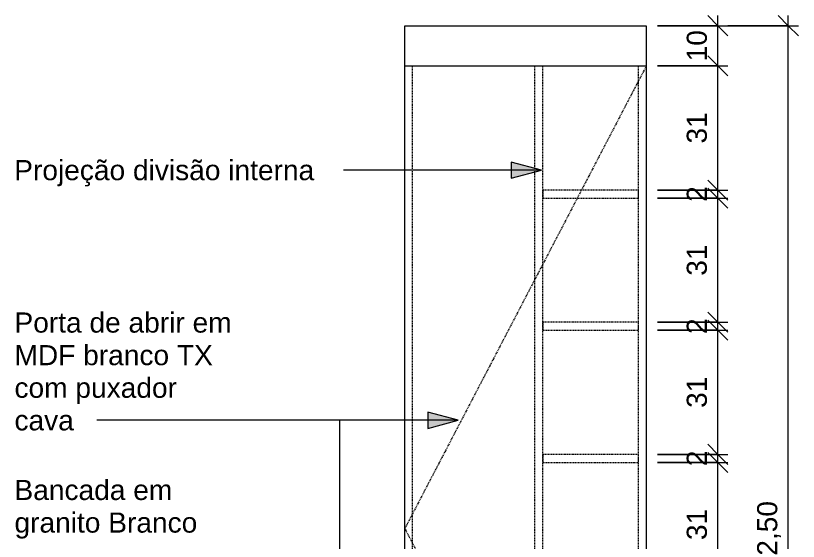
# Model space of a CAD drawing. Header units: millimetres. Extents: x 6080 to 25173, y -19165 to 2725.
# Drawn here: x 18572 to 20517, y 1418 to 2725 of the extents above; entities that cross this region are included whole.
import ezdxf

# ---------------------------------------------------------------- set-up
doc = ezdxf.new("R2010")
doc.units = ezdxf.units.MM
doc.linetypes.add('Overhead', pattern=[3.96875, 2.38125, -1.5875])
for name, color, linetype, lineweight in [('A-ANNO-DIMS', 211, 'Continuous', 9), ('A-ANNO-DIMS-25', 211, 'Continuous', 9), ('A-DETL-THIN', 151, 'Continuous', 9), ('A-FLOR-OVHD', 1, 'Overhead', 9), ('G-ANNO-TEXT', 231, 'Continuous', 9), ('I-FURN', 30, 'Continuous', 9)]:
    doc.layers.add(name, color=color, linetype=linetype, lineweight=lineweight)
doc.styles.add('@Arial Unicode MS', font='ARIALUNI.TTF', dxfattribs={"height": 50})
doc.styles.add('Arial', font='arial.ttf', dxfattribs={"height": 50})
doc.dimstyles.new('CRT_-__Metros_-_Linha_de_chamada_3_5_mm', dxfattribs={"dimscale": 304.8, "dimtxt": 50.292243, "dimasz": 0.164042, "dimexe": 0.082021, "dimexo": 0.0625, "dimgap": 0.04101, "dimtad": 1, "dimlfac": 0.001, "dimrnd": 0.01, "dimzin": 0, "dimdsep": 46, "dimtxsty": '@Arial Unicode MS', "dimblk1": 'OBLIQUE', "dimblk2": 'OBLIQUE', "dimsah": 1, "dimcen": 0.09, "dimdle": 0.082021, "dimazin": 0, "dimtfac": 1, "dimtdec": 4, "dimtix": 1, "dimtmove": 0, "dimatfit": 3, "dimfxl": 0.492126, "dimfxlon": 1, "dimtvp": 1, "dimtolj": 1, "dimtzin": 0, "dimarcsym": 2})
doc.dimstyles.new('CRT_-__Metros_-_Linha_de_chamada_3_5_mm_1', dxfattribs={"dimscale": 304.8, "dimtxt": 50.292243, "dimasz": 0.164042, "dimexe": 0.082021, "dimexo": 0.0625, "dimgap": 0.04101, "dimtad": 1, "dimdec": 0, "dimlfac": 0.1, "dimdsep": 46, "dimtxsty": '@Arial Unicode MS', "dimblk1": 'OBLIQUE', "dimblk2": 'OBLIQUE', "dimsah": 1, "dimcen": 0.09, "dimdle": 0.082021, "dimazin": 0, "dimtfac": 1, "dimtdec": 4, "dimtix": 1, "dimtmove": 0, "dimatfit": 3, "dimfxl": 0.492126, "dimfxlon": 1, "dimtvp": 1, "dimtolj": 1, "dimtzin": 0, "dimarcsym": 2})
pattern_1 = [(0, (16120.85, -381.85), (203.2, 50.8), [8.382, -144.018, 8.382, -144.018, -812.8]), (0, (16120.85, -381.85), (203.2, 50.8), [-304.8, 8.382, -296.418, 8.382, -144.018, -355.6]), (0, (16120.85, -381.85), (203.2, 50.8), [-762, 8.382, -93.218, 8.382, -245.618]), (120, (16197.05, -356.45), (-145.5941, 150.5764), [8.382, -144.018, 8.382, -144.018, -812.8]), (120, (16197.05, -356.45), (-145.5941, 150.5764), [-304.8, 8.382, -296.418, 8.382, -144.018, -355.6]), (120, (16197.05, -356.45), (-145.5941, 150.5764), [-762, 8.382, -93.218, 8.382, -245.618]), (240, (16222.45, -254.85), (-57.6059, -201.3764), [8.382, -144.018, 8.382, -144.018, -812.8]), (240, (16222.45, -254.85), (-57.6059, -201.3764), [-304.8, 8.382, -296.418, 8.382, -144.018, -355.6]), (240, (16222.45, -254.85), (-57.6059, -201.3764), [-762, 8.382, -93.218, 8.382, -245.618])]

# ---------------------------------------------------------------- blocks, each defined once
blk = doc.blocks.new('BANCADA LAVANDERIA - BANCADA LAVANDERIA-4419173-VISTA DIREITA BANCADA LAVANDERIA')
at = {"layer": 'I-FURN'}
h = blk.add_hatch(dxfattribs=at)
h.set_pattern_fill('FP_16', color=256, style=0, pattern_type=2)
h.set_pattern_definition(pattern_1)
h.paths.add_polyline_path([(17659.7, 1150), (17659.7, 1200), (16759.7, 1200), (16759.7, 1150), (17638.1, 1150)])
h = blk.add_hatch(dxfattribs=at)
h.set_pattern_fill('FP_16', color=256, style=0, pattern_type=2)
h.set_pattern_definition(pattern_1)
h.paths.add_polyline_path([(17302.8, 1100), (17659.7, 1100), (17659.7, 1150), (16759.7, 1150), (16759.7, 1100), (17281.9, 1100)])
h = blk.add_hatch(dxfattribs=at)
h.set_pattern_fill('FP_16', color=256, style=0, pattern_type=2)
h.set_pattern_definition(pattern_1)
h.paths.add_polyline_path([(17659.7, 200), (18259.7, 200), (18259.7, 300), (16759.7, 300), (16759.7, 200), (17638.1, 200)])
for p, q in [((17659.7, 2700), (18259.7, 2700)), ((17659.7, 2600), (17659.7, 2700)), ((18259.7, 2700), (18259.7, 2600)), ((16759.7, 1200), (16934.3, 1200)), ((16759.7, 1200), (16759.7, 1150)), ((17567.6, 1200), (17659.7, 1200)), ((17659.7, 1150), (16759.7, 1150)), ((16759.7, 1150), (17659.7, 1150)), ((16759.7, 1100), (16759.7, 1150)), ((16759.7, 300), (16759.7, 200)), ((18259.7, 200), (18259.7, 300)), ((18259.7, 200), (16759.7, 200))]:
    blk.add_line(p, q, dxfattribs=at)
blk = doc.blocks.new('DIMBLOCK32-VISTA DIREITA BANCADA LAVANDERIA')
at = {"layer": 'A-ANNO-DIMS-25', "lineweight": 18}
for p, q in [((20317.2, 1614.3), (20292.2, 1639.3)), ((20317.2, 1614.3), (20342.2, 1589.3)), ((20317.2, 1305.7), (20292.2, 1330.7)), ((20317.2, 1305.7), (20342.2, 1280.7))]:
    blk.add_line(p, q, dxfattribs=at)
at = {"layer": 'A-ANNO-DIMS-25'}
for p, q in [((20167.2, 1614.3), (20342.2, 1614.3)), ((20317.2, 1614.3), (20167.2, 1614.3)), ((20317.2, 1305.7), (20317.2, 1614.3)), ((20167.2, 1305.7), (20342.2, 1305.7)), ((20317.2, 1305.7), (20167.2, 1305.7))]:
    blk.add_line(p, q, dxfattribs=at)
at = {"layer": 'A-ANNO-DIMS-25', "color": 0, "insert": (20239.8, 1421.3), "char_height": 50, "width": 92.937, "attachment_point": 1, "rotation": 90, "line_spacing_factor": 1.117605, "style": '@Arial Unicode MS'}
blk.add_mtext('31', dxfattribs=at)
blk = doc.blocks.new('_Oblique')
at = {"color": 0, "linetype": 'ByBlock', "lineweight": -2}
blk.add_line((-0.5, -0.5), (0.5, 0.5), dxfattribs=at)
blk = doc.blocks.new('DIMBLOCK33-VISTA DIREITA BANCADA LAVANDERIA')
at = {"layer": 'A-ANNO-DIMS-25', "lineweight": 18}
for p, q in [((20317.2, 1634.3), (20292.2, 1659.3)), ((20317.2, 1614.3), (20292.2, 1639.3)), ((20317.2, 1634.3), (20342.2, 1609.3)), ((20317.2, 1614.3), (20342.2, 1589.3))]:
    blk.add_line(p, q, dxfattribs=at)
at = {"layer": 'A-ANNO-DIMS-25'}
for p, q in [((20167.2, 1634.3), (20342.2, 1634.3)), ((20317.2, 1634.3), (20167.2, 1634.3)), ((20317.2, 1614.3), (20317.2, 1634.3)), ((20167.2, 1614.3), (20342.2, 1614.3)), ((20317.2, 1614.3), (20167.2, 1614.3))]:
    blk.add_line(p, q, dxfattribs=at)
at = {"layer": 'A-ANNO-DIMS-25', "color": 0, "insert": (20239.8, 1604.9), "char_height": 50, "width": 46.468, "attachment_point": 1, "rotation": 90, "line_spacing_factor": 1.117605, "style": '@Arial Unicode MS'}
blk.add_mtext('2', dxfattribs=at)
blk = doc.blocks.new('DIMBLOCK34-VISTA DIREITA BANCADA LAVANDERIA')
at = {"layer": 'A-ANNO-DIMS-25', "lineweight": 18}
for p, q in [((20317.2, 1942.9), (20292.2, 1967.9)), ((20317.2, 1942.9), (20342.2, 1917.9)), ((20317.2, 1634.3), (20292.2, 1659.3)), ((20317.2, 1634.3), (20342.2, 1609.3))]:
    blk.add_line(p, q, dxfattribs=at)
at = {"layer": 'A-ANNO-DIMS-25'}
for p, q in [((20167.2, 1942.9), (20342.2, 1942.9)), ((20317.2, 1942.9), (20167.2, 1942.9)), ((20317.2, 1634.3), (20317.2, 1942.9)), ((20167.2, 1634.3), (20342.2, 1634.3)), ((20317.2, 1634.3), (20167.2, 1634.3))]:
    blk.add_line(p, q, dxfattribs=at)
at = {"layer": 'A-ANNO-DIMS-25', "color": 0, "insert": (20239.8, 1749.8), "char_height": 50, "width": 92.937, "attachment_point": 1, "rotation": 90, "line_spacing_factor": 1.117605, "style": '@Arial Unicode MS'}
blk.add_mtext('31', dxfattribs=at)
blk = doc.blocks.new('DIMBLOCK35-VISTA DIREITA BANCADA LAVANDERIA')
at = {"layer": 'A-ANNO-DIMS-25', "lineweight": 18}
for p, q in [((20317.2, 1962.9), (20292.2, 1987.9)), ((20317.2, 1942.9), (20292.2, 1967.9)), ((20317.2, 1962.9), (20342.2, 1937.9)), ((20317.2, 1942.9), (20342.2, 1917.9))]:
    blk.add_line(p, q, dxfattribs=at)
at = {"layer": 'A-ANNO-DIMS-25'}
for p, q in [((20167.2, 1962.9), (20342.2, 1962.9)), ((20317.2, 1962.9), (20167.2, 1962.9)), ((20317.2, 1942.9), (20317.2, 1962.9)), ((20167.2, 1942.9), (20342.2, 1942.9)), ((20317.2, 1942.9), (20167.2, 1942.9))]:
    blk.add_line(p, q, dxfattribs=at)
at = {"layer": 'A-ANNO-DIMS-25', "color": 0, "insert": (20239.8, 1933.5), "char_height": 50, "width": 46.468, "attachment_point": 1, "rotation": 90, "line_spacing_factor": 1.117605, "style": '@Arial Unicode MS'}
blk.add_mtext('2', dxfattribs=at)
blk = doc.blocks.new('DIMBLOCK36-VISTA DIREITA BANCADA LAVANDERIA')
at = {"layer": 'A-ANNO-DIMS-25', "lineweight": 18}
for p, q in [((20317.2, 2271.4), (20292.2, 2296.4)), ((20317.2, 2271.4), (20342.2, 2246.4)), ((20317.2, 1962.9), (20292.2, 1987.9)), ((20317.2, 1962.9), (20342.2, 1937.9))]:
    blk.add_line(p, q, dxfattribs=at)
at = {"layer": 'A-ANNO-DIMS-25'}
for p, q in [((20167.2, 2271.4), (20342.2, 2271.4)), ((20317.2, 2271.4), (20167.2, 2271.4)), ((20317.2, 1962.9), (20317.2, 2271.4)), ((20167.2, 1962.9), (20342.2, 1962.9)), ((20317.2, 1962.9), (20167.2, 1962.9))]:
    blk.add_line(p, q, dxfattribs=at)
at = {"layer": 'A-ANNO-DIMS-25', "color": 0, "insert": (20239.8, 2078.4), "char_height": 50, "width": 92.937, "attachment_point": 1, "rotation": 90, "line_spacing_factor": 1.117605, "style": '@Arial Unicode MS'}
blk.add_mtext('31', dxfattribs=at)
blk = doc.blocks.new('DIMBLOCK37-VISTA DIREITA BANCADA LAVANDERIA')
at = {"layer": 'A-ANNO-DIMS-25', "lineweight": 18}
for p, q in [((20317.2, 2291.4), (20292.2, 2316.4)), ((20317.2, 2271.4), (20292.2, 2296.4)), ((20317.2, 2291.4), (20342.2, 2266.4)), ((20317.2, 2271.4), (20342.2, 2246.4))]:
    blk.add_line(p, q, dxfattribs=at)
at = {"layer": 'A-ANNO-DIMS-25'}
for p, q in [((20167.2, 2291.4), (20342.2, 2291.4)), ((20317.2, 2291.4), (20167.2, 2291.4)), ((20317.2, 2271.4), (20317.2, 2291.4)), ((20167.2, 2271.4), (20342.2, 2271.4)), ((20317.2, 2271.4), (20167.2, 2271.4))]:
    blk.add_line(p, q, dxfattribs=at)
at = {"layer": 'A-ANNO-DIMS-25', "color": 0, "insert": (20239.8, 2262.1), "char_height": 50, "width": 46.468, "attachment_point": 1, "rotation": 90, "line_spacing_factor": 1.117605, "style": '@Arial Unicode MS'}
blk.add_mtext('2', dxfattribs=at)
blk = doc.blocks.new('DIMBLOCK38-VISTA DIREITA BANCADA LAVANDERIA')
at = {"layer": 'A-ANNO-DIMS-25', "lineweight": 18}
for p, q in [((20317.2, 2600), (20292.2, 2625)), ((20317.2, 2600), (20342.2, 2575)), ((20317.2, 2291.4), (20292.2, 2316.4)), ((20317.2, 2291.4), (20342.2, 2266.4))]:
    blk.add_line(p, q, dxfattribs=at)
at = {"layer": 'A-ANNO-DIMS-25'}
for p, q in [((20167.2, 2600), (20342.2, 2600)), ((20317.2, 2600), (20167.2, 2600)), ((20317.2, 2291.4), (20317.2, 2600)), ((20167.2, 2291.4), (20342.2, 2291.4)), ((20317.2, 2291.4), (20167.2, 2291.4))]:
    blk.add_line(p, q, dxfattribs=at)
at = {"layer": 'A-ANNO-DIMS-25', "color": 0, "insert": (20239.8, 2407), "char_height": 50, "width": 92.937, "attachment_point": 1, "rotation": 90, "line_spacing_factor": 1.117605, "style": '@Arial Unicode MS'}
blk.add_mtext('31', dxfattribs=at)
blk = doc.blocks.new('DIMBLOCK39-VISTA DIREITA BANCADA LAVANDERIA')
at = {"layer": 'A-ANNO-DIMS-25', "lineweight": 18}
for p, q in [((20317.2, 2700), (20292.2, 2725)), ((20317.2, 2700), (20342.2, 2675)), ((20317.2, 2600), (20292.2, 2625)), ((20317.2, 2600), (20342.2, 2575))]:
    blk.add_line(p, q, dxfattribs=at)
at = {"layer": 'A-ANNO-DIMS-25'}
for p, q in [((20317.2, 2600), (20317.2, 2725)), ((20167.2, 2700), (20342.2, 2700)), ((20317.2, 2700), (20167.2, 2700)), ((20167.2, 2600), (20342.2, 2600)), ((20317.2, 2600), (20167.2, 2600))]:
    blk.add_line(p, q, dxfattribs=at)
at = {"layer": 'A-ANNO-DIMS-25', "color": 0, "insert": (20239.8, 2611.3), "char_height": 50, "width": 92.937, "attachment_point": 1, "rotation": 90, "line_spacing_factor": 1.117605, "style": '@Arial Unicode MS'}
blk.add_mtext('10', dxfattribs=at)
blk = doc.blocks.new('DIMBLOCK40-VISTA DIREITA BANCADA LAVANDERIA')
at = {"layer": 'A-ANNO-DIMS-25', "lineweight": 18}
for p, q in [((20492.2, 2700), (20467.2, 2725)), ((20492.2, 2700), (20517.2, 2675)), ((20492.2, 200), (20467.2, 225)), ((20492.2, 200), (20517.2, 175))]:
    blk.add_line(p, q, dxfattribs=at)
at = {"layer": 'A-ANNO-DIMS-25'}
for p, q in [((20492.2, 175), (20492.2, 2725)), ((20342.2, 2700), (20517.2, 2700)), ((20492.2, 2700), (20342.2, 2700)), ((20342.2, 200), (20517.2, 200)), ((20492.2, 200), (20342.2, 200))]:
    blk.add_line(p, q, dxfattribs=at)
at = {"layer": 'A-ANNO-DIMS-25', "color": 0, "insert": (20414.8, 1382.4), "char_height": 50, "width": 162.337, "attachment_point": 1, "rotation": 90, "line_spacing_factor": 1.117605, "style": '@Arial Unicode MS'}
blk.add_mtext('2,50', dxfattribs=at)

msp = doc.modelspace()

# ---------------------------------------------------------------- hatches: boundary and pattern name
at = {"layer": 'G-ANNO-TEXT'}
for points in [[(19878.587, 2340.941), (19803.587, 2361.038), (19803.587, 2320.845)], [(19671.681, 1718.959), (19596.681, 1739.055), (19596.681, 1698.863)]]:
    msp.add_hatch(color=7, dxfattribs=at).paths.add_polyline_path(points)

# ---------------------------------------------------------------- linework, layer by layer
at = {"layer": 'A-DETL-THIN'}
for p, q in [((19539.349, 2600), (20139.349, 2600)), ((19539.349, 300), (19539.349, 2600)), ((20139.349, 2600), (20139.349, 1477.35)), ((20139.349, 1477.35), (20139.349, 793.037))]:
    msp.add_line(p, q, dxfattribs=at)
at = {"layer": 'A-FLOR-OVHD'}
for p, q in [((20139.349, 2600), (19539.349, 1450)), ((19558.765, 320), (19558.765, 2600)), ((19862.53, 320), (19862.53, 2600)), ((19882.53, 320), (19882.53, 2600)), ((20119.934, 320), (20119.934, 2600)), ((20119.934, 2291.429), (19882.53, 2291.429)), ((19882.53, 2291.429), (19882.53, 2271.429)), ((20119.934, 2271.429), (20119.934, 2291.429)), ((19882.53, 2271.429), (20119.934, 2271.429)), ((20119.934, 1962.857), (19882.53, 1962.857)), ((19882.53, 1962.857), (19882.53, 1942.857)), ((20119.934, 1942.857), (20119.934, 1962.857)), ((19882.53, 1942.857), (20119.934, 1942.857)), ((20119.934, 1634.286), (19882.53, 1634.286)), ((19882.53, 1634.286), (19882.53, 1614.286)), ((20119.934, 1614.286), (20119.934, 1634.286)), ((19882.53, 1614.286), (20119.934, 1614.286)), ((19539.349, 1450), (20129.349, 319.167))]:
    msp.add_line(p, q, dxfattribs=at)
at = {"layer": 'G-ANNO-TEXT', "color": 7}
for p, q in [((19878.587, 2340.941), (19803.587, 2361.038)), ((19803.587, 2361.038), (19803.587, 2320.845)), ((19388.537, 2340.941), (19386.829, 2340.941)), ((19878.587, 2340.941), (19388.537, 2340.941)), ((19803.587, 2320.845), (19878.587, 2340.941)), ((19671.681, 1718.959), (19596.681, 1739.055)), ((19596.681, 1739.055), (19596.681, 1698.863)), ((19197.479, 1718.959), (18773.927, 1718.959)), ((19671.681, 1718.959), (19197.479, 1718.959)), ((19377.405, 1718.959), (19197.479, 1718.959)), ((19377.405, 952.053), (19377.405, 1718.959)), ((19596.681, 1698.863), (19671.681, 1718.959))]:
    msp.add_line(p, q, dxfattribs=at)

# ---------------------------------------------------------------- block references
at = {"layer": 'I-FURN'}
msp.add_blockref('BANCADA LAVANDERIA - BANCADA LAVANDERIA-4419173-VISTA DIREITA BANCADA LAVANDERIA', (1879.699, 0), dxfattribs=at)

# ---------------------------------------------------------------- texts
at = {"layer": 'G-ANNO-TEXT', "color": 7, "char_height": 50, "attachment_point": 1, "style": 'Arial'}
for s, insert, width in [('Projeção divisão interna', (18568.737, 2365.941), 929.9575), ('Porta de abrir em ', (18569.338, 1987.045), 691.45547), ('MDF branco TX', (18569.338, 1906.016), 607.27828), ('com puxador ', (18569.338, 1824.988), 525.10531), ('cava', (18569.338, 1743.959), 186.39234), ('Bancada em ', (18569.338, 1570.859), 511.07578), ('granito Branco ', (18569.338, 1489.83), 587.23609)]:
    msp.add_mtext(s, dxfattribs=dict(at, insert=insert, width=width))

# ---------------------------------------------------------------- dimensions: what is measured, and where the dimension line sits
at = {"layer": 'A-ANNO-DIMS'}
for base, p1, p2, dimstyle, override, picture, middle in [((20317.166, 2700), (20167.166, 2600), (20167.166, 2700), 'CRT_-__Metros_-_Linha_de_chamada_3_5_mm_1', {"dimpost": '<>', "dimfxl": 100}, 'DIMBLOCK39-VISTA DIREITA BANCADA LAVANDERIA', (20279.12, 2650)), ((20492.166, 2700), (20342.166, 200), (20342.166, 2700), 'CRT_-__Metros_-_Linha_de_chamada_3_5_mm', {"dimpost": '<>', "dimfxl": 2500}, 'DIMBLOCK40-VISTA DIREITA BANCADA LAVANDERIA', (20454.12, 1450)), ((20317.166, 2600), (20167.166, 2291.429), (20167.166, 2600), 'CRT_-__Metros_-_Linha_de_chamada_3_5_mm_1', {"dimpost": '<>', "dimfxl": 308.571429}, 'DIMBLOCK38-VISTA DIREITA BANCADA LAVANDERIA', (20279.12, 2445.714)), ((20317.166, 2291.429), (20167.166, 2271.429), (20167.166, 2291.429), 'CRT_-__Metros_-_Linha_de_chamada_3_5_mm_1', {"dimpost": '<>', "dimfxl": 20}, 'DIMBLOCK37-VISTA DIREITA BANCADA LAVANDERIA', (20279.547, 2281.429)), ((20317.166, 2271.429), (20167.166, 1962.857), (20167.166, 2271.429), 'CRT_-__Metros_-_Linha_de_chamada_3_5_mm_1', {"dimpost": '<>', "dimfxl": 308.571429}, 'DIMBLOCK36-VISTA DIREITA BANCADA LAVANDERIA', (20279.12, 2117.143)), ((20317.166, 1962.857), (20167.166, 1942.857), (20167.166, 1962.857), 'CRT_-__Metros_-_Linha_de_chamada_3_5_mm_1', {"dimpost": '<>', "dimfxl": 20}, 'DIMBLOCK35-VISTA DIREITA BANCADA LAVANDERIA', (20279.547, 1952.857)), ((20317.166, 1942.857), (20167.166, 1634.286), (20167.166, 1942.857), 'CRT_-__Metros_-_Linha_de_chamada_3_5_mm_1', {"dimpost": '<>', "dimfxl": 308.571429}, 'DIMBLOCK34-VISTA DIREITA BANCADA LAVANDERIA', (20279.12, 1788.571)), ((20317.166, 1634.286), (20167.166, 1614.286), (20167.166, 1634.286), 'CRT_-__Metros_-_Linha_de_chamada_3_5_mm_1', {"dimpost": '<>', "dimfxl": 20}, 'DIMBLOCK33-VISTA DIREITA BANCADA LAVANDERIA', (20279.547, 1624.286)), ((20317.166, 1614.286), (20167.166, 1305.714), (20167.166, 1614.286), 'CRT_-__Metros_-_Linha_de_chamada_3_5_mm_1', {"dimpost": '<>', "dimfxl": 308.571429}, 'DIMBLOCK32-VISTA DIREITA BANCADA LAVANDERIA', (20279.12, 1460))]:
    dim = msp.add_linear_dim(base=base, p1=p1, p2=p2, angle=90, dimstyle=dimstyle, override=override, dxfattribs=at)
    dim.commit()
    dim.dimension.update_dxf_attribs({"geometry": picture, "text_midpoint": middle})

doc.saveas('drawing.dxf')
